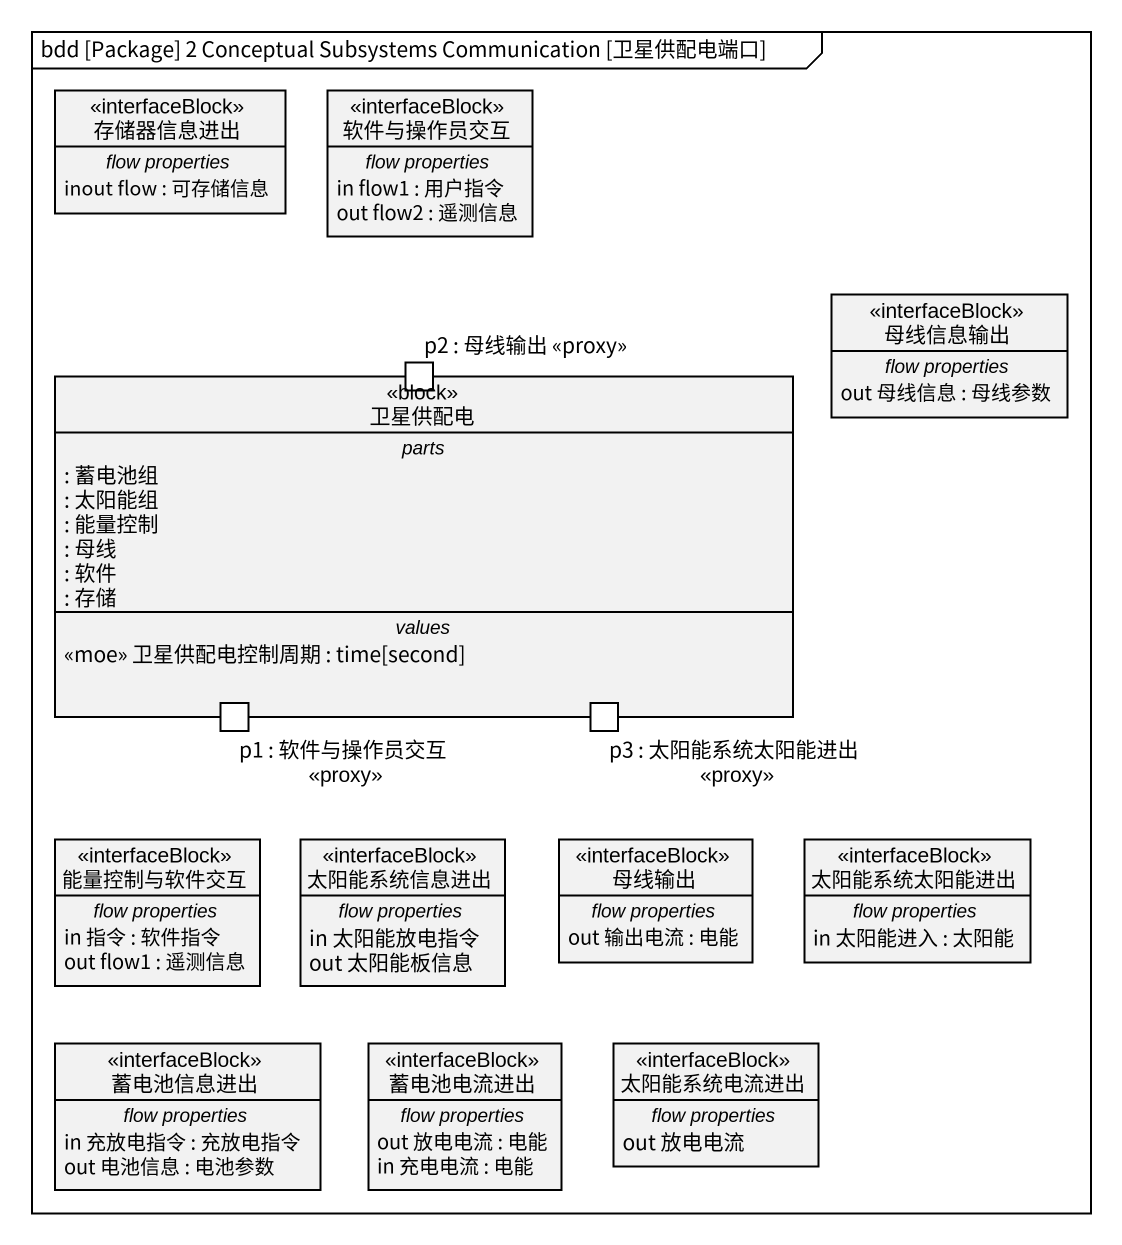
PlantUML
@startuml
mainframe bdd [Package] 2 Conceptual Subsystems Communication [卫星供配电端口]
hide circle
hide empty members
class 存储器信息进出 <<interfaceBlock>> {
  -- flow properties --
  inout flow : 可存储信息
}
class 软件与操作员交互 <<interfaceBlock>> {
  -- flow properties --
  in flow1 : 用户指令
  out flow2 : 遥测信息
}
class 母线信息输出 <<interfaceBlock>> {
  -- flow properties --
  out 母线信息 : 母线参数
}
class 卫星供配电 <<block>> {
  -- parts --
  : 蓄电池组
  : 太阳能组
  : 能量控制
  : 母线
  : 软件
  : 存储
  -- values --
  <<moe>> 卫星供配电控制周期 : time[second]
  -- ports --
  p1 : 软件与操作员交互 <<proxy>>
  p2 : 母线输出 <<proxy>>
  p3 : 太阳能系统太阳能进出 <<proxy>>
}
class 能量控制与软件交互 <<interfaceBlock>> {
  -- flow properties --
  in 指令 : 软件指令
  out flow1 : 遥测信息
}
class 太阳能系统信息进出 <<interfaceBlock>> {
  -- flow properties --
  in 太阳能放电指令
  out 太阳能板信息
}
class 母线输出 <<interfaceBlock>> {
  -- flow properties --
  out 输出电流 : 电能
}
class 太阳能系统太阳能进出 <<interfaceBlock>> {
  -- flow properties --
  in 太阳能进入 : 太阳能
}
class 蓄电池信息进出 <<interfaceBlock>> {
  -- flow properties --
  in 充放电指令 : 充放电指令
  out 电池信息 : 电池参数
}
class 蓄电池电流进出 <<interfaceBlock>> {
  -- flow properties --
  out 放电电流 : 电能
  in 充电电流 : 电能
}
class 太阳能系统电流进出 <<interfaceBlock>> {
  -- flow properties --
  out 放电电流
}
@enduml
